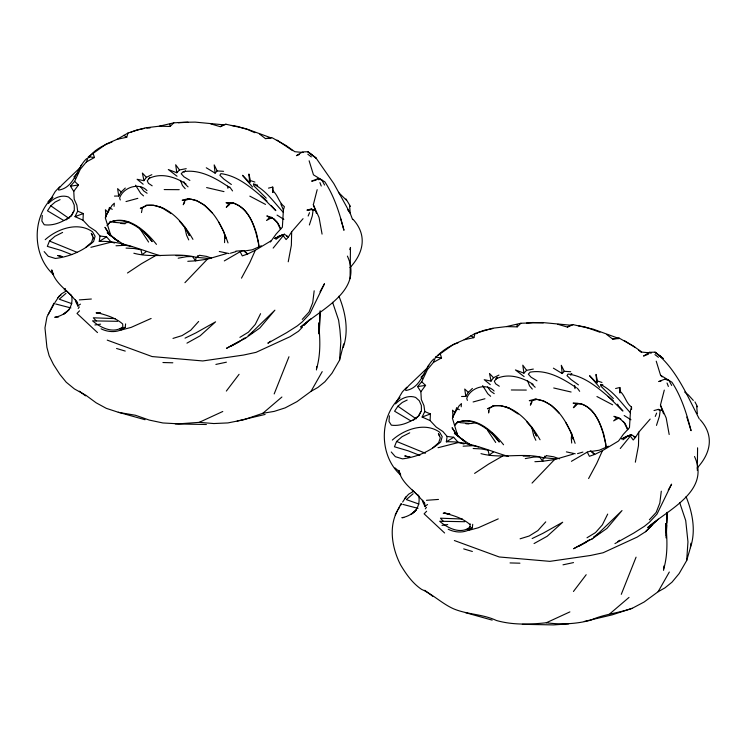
<?xml version="1.0" encoding="UTF-8"?>
<svg xmlns="http://www.w3.org/2000/svg" width="747" height="747" viewBox="0 0 747 747"><rect width="100%" height="100%" fill="white"/><g stroke="black" fill="none" stroke-linecap="round" stroke-linejoin="round"><path stroke-width="1.12" d="M488.622 410.897L488.603 412.97L489.453 408.329L493.842 405.761L500.761 405.602L509.202 408.236L518.175 414.006M697.586 447.808L697.324 470.451M350.063 278.678L350.474 247.406L349.848 249.619M303.058 218.684L291.675 231.775L291.358 245.259L288.23 261.786M650.17 419.086L638.778 432.177L638.47 445.66L635.342 462.197M319.314 333.377L320.146 310.743M667.211 512.283L666.343 536.047L665.726 523.526L666.445 533.498M319.361 328.363L320.052 312.087M666.623 525.272L666.025 537.868M666.716 522.947L667.164 512.489M114.646 243.008L111.266 242.149L106.569 236.883L100.005 236.015L95.765 231.103L89.061 226.658L83.001 220.188L83.3 213.539L77.66 211.158L76.857 205.154L74.196 199.15L73.757 191.344L70.451 186.18L74.616 181.372L80.312 169.224L86.325 161.987L88.435 156.73L106.242 144.05L117.102 139.325L127.998 133.031L136.001 130.482L145.572 127.83L159.363 126.187L173.799 122.844L183.276 122.284L195.2 122.116L223.549 124.814L225.939 124.235L246.127 128.773L270.946 137.821M464.018 443.989L458.369 442.551L453.672 437.284L447.117 436.416L442.878 431.505L436.173 427.06L430.113 420.589L430.412 413.941L424.772 411.56L423.96 405.565L421.308 399.552L420.869 391.745L417.564 386.582L421.728 381.773L427.415 369.625L433.437 362.388L435.548 357.131L453.354 344.451L464.214 339.726L475.111 333.433L492.684 328.232L506.475 326.588L520.911 323.246L542.313 322.517L570.661 325.216L573.052 324.637L593.239 329.175L619.076 338.559L619.02 338.036L612.559 338.998L606.816 334.572M319.09 334.077L319.212 331.817M272.739 187.077L272.842 192.427L272.739 187.077L268.49 188.123M619.842 387.478L619.954 392.829L619.842 387.478L615.603 388.524M42.28 215.425L41.888 221.056L44.232 224.754C54.139 226.126 64.018 221.439 71.665 215.453L74.317 210.318L74.242 205.08L72.179 200.345L68.528 197.021C61.245 194.351 53.439 198.179 48.434 203.511M389.392 415.827L389 421.457L391.344 425.155C401.251 426.537 411.121 421.84 418.778 415.855L421.429 410.719L421.355 405.481L419.291 400.747L415.64 397.423C408.357 394.761 400.551 398.59 395.546 403.912M54.363 303.497L46.968 316.812L44.969 327.896L46.912 347.346L49.125 355.693L53.457 364.461L59.853 374.396L66.231 382.221L74.411 388.935L85.933 395.303L96.148 402.82L106.326 408.357L118.689 412.4L135.459 415.267L149.279 420.085L162.93 422.97L178.757 423.838L199.216 422.354L213.81 423.549L227.928 422.914L243.615 419.795L262.86 413.278L274.168 411.401L285.149 407.881L297.026 401.606L311.013 391.335L317.914 387.422L324.88 381.782L332.013 373.192L339.568 360.157L340.847 341.444L339.922 329.754L338.606 320.155L332.602 302.33M584.285 621.448L612.204 614.846L632.261 608.282L644.138 602.007L658.116 591.736L665.017 587.824L671.992 582.184L679.126 573.593L686.68 560.558L687.959 541.846L685.718 520.556L679.714 502.731M316.439 369.961L316.756 366.628M663.551 570.372L663.971 565.909M339.568 360.157L343.667 343.928M686.68 560.558L690.396 547.7L690.9 543.2M101.088 328.82C108.595 332.602 118.446 332.873 125.197 327.373L125.608 323.899M448.2 529.221C455.707 533.003 465.558 533.274 472.309 527.784L472.72 524.31M314.179 290.798L312.722 302.694L309.053 312.041L302.255 319.389M661.291 491.199L659.825 503.095L656.165 512.442L649.367 519.791M133.853 253.233C154.33 258.751 175.676 251.944 196.088 257.304L195.621 260.843L187.786 261.301M480.965 453.634C501.442 459.153 522.788 452.346 543.2 457.706L542.733 461.254L534.889 461.702M224.632 234.418L224.586 242.635M571.894 433.746L571.296 438.05L571.698 443.036M160.26 255.717C140.109 249.834 120.855 240.487 99.239 241.412L100.005 236.015M508.436 456.445C487.894 450.572 468.35 440.87 446.351 441.813L447.117 436.416M141.491 212.568L142.341 207.927L146.729 205.36L153.649 205.201L162.09 207.834L171.063 213.595M343.284 347.299C348.998 330.519 345.45 312.218 338.933 296.223M690.396 547.7C696.111 530.921 692.562 512.629 686.045 496.624M114.076 206.368L114.338 203.175L111.938 205.462L105.719 216.294M461.188 406.77L461.45 403.576L459.05 405.864L452.822 416.695M316.439 213.399L313.329 204.734L317.176 189.701M663.551 413.801L660.441 405.135L664.288 390.102M316.523 368.822C320.939 354.022 320.108 338.298 318.614 323.124L319.118 333.367M663.635 569.223C668.042 554.423 667.22 538.699 665.726 523.526M117.102 139.325L126.738 137.252L127.998 133.031M464.214 339.726L473.85 337.663L475.111 333.433M619.618 390.886C624.978 395.107 625.939 403.119 631.523 407.05L630.524 410.252L629.478 427.601L623.362 434.306L618.787 440.702M75.372 299.808L77.623 303.375L78.015 306.298L75.774 301.779M422.485 500.21L424.735 503.777L425.127 506.699L422.886 502.18M309.37 224.978L312.302 215.883L313.021 210.691L311.247 208.964L306.914 210.159L310.117 210.206M656.482 425.379L659.405 416.284L660.133 411.093L658.35 409.365L654.027 410.561M92.6 235.763L91.293 233.307L93.198 237.453L91.526 242.345L85.56 247.556M249.703 182.613L250.394 180.578L248.9 174.014L249.703 182.613L242.486 175.293L252.533 187.002M596.816 383.015L597.507 380.979L596.013 374.415L596.816 383.015L589.588 375.694L599.645 387.404M110.92 235.912L105.29 217.788L109.641 207.414M197.731 255.661L197.04 257.584L199.085 255.455M456.324 434.11L456.286 432.074L457.239 434.212L452.402 418.189L456.753 407.815M544.843 456.062L544.152 457.986L546.197 455.857M184.882 200.42L182.184 200.252L188.011 198.749L189.673 198.963L184.882 200.42L183.258 204.743L184.78 201.821M559.111 413.203L551.454 405.462L543.639 400.878L536.785 399.365L531.985 400.822L530.37 405.145L531.892 402.222M288.968 356.749L274.186 393.93M636.071 557.159L621.289 594.332M62.617 232.42L54.979 236.267L49.479 241.048L47.332 246.379L61.133 250.441L71.787 254.606M409.729 432.821L402.082 436.668L396.592 441.449L394.444 446.781L408.236 450.843L419.907 455.427M308.147 216.023L309.529 212.69M655.259 416.424L656.641 413.091M571.194 373.687L570.624 375.05L571.847 373.537M48.107 314.524L53.915 303.217M395.219 514.926L401.027 503.618M271.142 240.786L255.334 250.254L249.647 262.963L241.486 278.145M618.255 441.188L602.446 450.656L596.76 463.364L588.599 478.547M86.652 158.597C76.325 168.15 75.036 187.366 58.724 190.111L58.481 188.87L61.786 185.135L80.256 167.505M433.764 358.999C423.437 368.551 422.148 387.768 405.836 390.513L405.593 389.271L408.898 385.536L427.368 367.907M83.001 220.188L75.027 216.639L77.66 211.158M430.113 420.589L422.139 417.041L424.772 411.56M260.572 313.684L255.231 324.478L248.415 332.172L239.899 337.364M607.684 514.085L602.343 524.88L595.527 532.574L587.011 537.765M397.637 510.36C388.291 526.952 392.212 548.597 400.569 564.863C406.116 574.144 412.447 583.183 421.513 589.336C433.036 594.444 441.963 603.595 453.438 608.758C467.277 614.622 482.73 614.025 496.391 620.486C512.657 625.127 529.679 624.52 546.328 622.755C561.156 624.763 576.226 624.025 590.718 620.197C604.024 614.062 618.628 613.175 632.261 608.282M73.757 211.158L71.236 215.846L66.063 219.935M420.869 411.56L418.348 416.247L413.175 420.337M230.188 203.016L229.133 204.921L226.266 207.302L229.04 203.586L234.241 203.408C246.417 207.722 252.309 220.356 256.006 231.841M577.3 403.417L576.245 405.322L573.369 407.713L576.152 403.987L581.353 403.819C593.529 408.123 599.421 420.757 603.109 432.242M319.996 291.797L324.487 283.72L309.884 313.703L302.339 321.817L297.25 325.935L286.624 332.686L267.837 343.218L270.61 341.202M668.229 490.181L671.6 484.131L656.996 514.104L649.451 522.218L644.362 526.336L633.736 533.087L614.949 543.62M396.424 401.895L402.372 391.876L406.751 387.226M311.013 391.335L322.2 371.632M658.116 591.736L669.312 572.034M273.159 248.097L284.364 234.306L288.454 236.883L291.675 231.775M620.262 448.499L631.476 434.707L635.566 437.284L638.778 432.177M398.188 509.435L399.281 507.596M400.383 505.747L401.475 503.898M114.459 196.088L118.726 196.022L121.21 191.96L125.3 188.029M461.571 396.489L465.839 396.424L468.322 392.362L472.412 388.431M80.536 166.282L81.684 164.919M427.648 366.684L428.797 365.32M88.93 157.458C94.29 149.755 103.394 145.198 112.013 142.005M464.709 521.714L439.675 521.257C447.444 528.12 461.739 535.16 470.433 526.495M48.079 201.578L52.869 197.283C31.682 216.705 32.018 255.605 53.569 274.691L51.683 269.91C53.989 281.012 63.532 287.847 71.133 295.326L65.129 289.64M54.914 302.572L59.162 296.111L60.927 295.084M402.633 502.059L406.275 496.512M60.077 199.636L55.175 202.035L50.796 205.817L47.481 210.813L63.784 220.496M407.19 400.037L402.288 402.437L397.908 406.219L394.593 411.214L410.897 420.897M49.311 201.494L55.259 191.475L59.639 186.825M350.016 267.631C363.789 252.785 367.365 235.062 353.042 219.301M697.128 468.033C710.892 453.186 714.477 435.464 700.154 419.702M143.172 184.229L137.112 179.289L143.966 180.699L146.393 177.319L151.846 174.667M490.284 384.64L484.224 379.691L491.068 381.101L493.506 377.73L498.959 375.069M78.202 308.474L79.331 306.933M425.314 508.875L426.444 507.334M73.757 191.344L78.463 184.995L74.616 181.372M420.869 391.745L425.575 385.396L421.728 381.773M270.367 242.019L276.25 233.904L282.366 227.2L283.412 209.851L284.411 206.648C278.827 202.717 277.865 194.706 272.515 190.485M226.341 391.064L239.077 374.312M573.453 591.465L586.19 574.714M499.285 386.227L495.588 383.753L494.337 381.203L497.437 377.31L495.653 379.299M64.205 289.957L65.362 288.463M469.938 527.27L470.208 523.88M106.989 225.715L110.108 222.083C126.187 216.051 143.116 229.133 152.155 241.626L144.442 232.252M454.727 425.388L457.22 422.485C473.299 416.452 490.228 429.534 499.267 442.028L491.554 432.662M309.454 319.753L304.001 325.561M148.55 178.897L149.736 177.571M107.531 224.856L110.108 222.083M454.634 425.258L457.22 422.485M198.646 321.462L190.737 330.23L182.063 335.608L172.987 338.41M545.749 521.864L537.84 530.631L529.175 536.01L520.099 538.811M57.892 297.754L61.469 293.842L66.586 290.816M405.005 498.156L408.581 494.243L413.689 491.218M183.902 172.324L185.405 170.69M206.284 167.767L215.108 173.136L217.162 170.923L223.568 171.315M553.396 368.168L562.22 373.537L564.274 371.324L570.68 371.717M184.929 282.693L207.414 259.162L226.35 253.635M532.041 483.094L554.526 459.573L573.453 454.036M177.02 176.227L168.308 169.532L176.815 172.753L179.485 169.942L186.227 168.663M524.133 376.628L515.421 369.933L523.927 373.155L526.598 370.344L533.339 369.065M79.527 310.817L77.016 313.441L97.502 332.592M426.64 511.219L424.119 513.843L444.614 532.994M302.414 327.205L298.436 331.295L290.032 336.701L256.016 352.351L243.447 355.068L202.764 360.95L152.108 356.562L107.241 340.128M454.353 540.529L499.22 556.973L549.876 561.352L590.56 555.469L603.128 552.752L637.144 537.102L645.548 531.705L651.907 525.15M645.548 531.705L658.284 519.128M78.23 172.576L73.953 176.759L75.242 178.29M159.363 126.187L170.092 126.467L173.799 122.844M424.632 373.677L421.065 377.16L422.354 378.692M506.475 326.588L517.195 326.869L520.911 323.246M272.702 218.311L269.583 217.526L266.53 220.486L271.759 217.61M620.85 418.983L616.695 417.937L613.642 420.888L618.871 418.021M250.021 334.226L274.905 310.164L259.835 327.998L244.801 338.662M597.133 534.628L622.018 510.565L606.947 528.4L591.913 539.063M437.509 355.535C443.401 349.998 450.338 345.385 458.042 342.817M432.672 447.957L438.638 442.756L440.31 437.854L438.396 433.708L439.703 436.164M398.235 399.197L399.981 397.684C378.832 417.134 379.112 455.987 400.681 475.092L398.795 470.311C401.102 481.423 410.645 488.249 418.245 495.728L412.241 490.041M262.86 413.278L281.899 397.021M609.972 613.679L629.011 597.423M45.212 239.666C57.276 228.815 77.987 221.439 92.441 231.738L95.093 236.267L93.571 241.542C83.066 251.011 69.322 256.772 55.334 258.462L48.256 256.286L44.148 251.59M392.324 440.067C404.388 429.217 425.09 421.85 439.553 432.139L442.205 436.668L440.683 441.944C430.179 451.412 416.434 457.173 402.446 458.863L395.359 456.688L391.251 451.991M476.605 333.694L478.089 332.471L484.401 330.239L492.824 328.568M311.172 318.726L300.658 327.13C321.229 308.997 363.434 290.816 347.402 256.1M655.651 521.229L647.761 527.531C668.332 509.398 710.546 491.218 694.514 456.501M117.606 321.313L92.563 320.855C100.378 327.662 113.451 334.152 122.835 326.869L122.676 323.983C115.533 317.68 106.055 315.01 97.035 312.629L100.649 313.236L96.083 312.853L100.49 313.245M617.713 541.603L619.562 540.258M146.375 251.552L142.145 254.624L140.903 249.778L134.208 248.518L126.047 248.097M275.895 239.376L279.369 236.846M493.487 451.954L489.257 455.026L488.015 450.18L481.32 448.919L473.159 448.508M622.998 439.778L626.481 437.247M66.035 293.328L59.237 299.202L71.871 303.674M413.147 493.73L406.349 499.603L418.983 504.076M241.692 339.885L244.465 337.989M248.172 335.45L252.803 332.284M589.728 539.651L583.799 543.153M593.435 537.121L599.916 532.686M127.485 273L141.5 263.691L155.133 255.876M474.597 473.402L488.603 464.092L502.245 456.277M78.239 305.57L80.461 304.122M425.351 505.971L427.573 504.533M224.305 260.908L240.142 251.711L243.69 250.581L247.574 254.036L255.334 250.254M571.418 461.31L587.254 452.112L590.802 450.983L594.687 454.437L602.446 450.656M699.304 418.936C687.333 395.966 676.035 368.392 654.979 352.164L649.573 352.313L643.531 356.058L648.452 354.171M99.239 241.412L106.569 236.883M446.351 441.813L453.672 437.284M240.767 340.52L226.481 348.335L245.66 338.102M581.754 544.274L573.593 548.737L592.773 538.503M210.766 123.89L220.272 126.682L223.549 124.814M557.869 324.291L567.384 327.083L570.661 325.216M186.946 343.153L200.103 335.833L215.594 321.817L195.901 332.882L185.032 338.148M534.058 543.555L547.215 536.234L562.706 522.218L543.013 533.283L532.144 538.55M86.325 161.987L94.43 157.524L93.104 153.256M433.437 362.388L441.533 357.925L440.216 353.658M231.234 346.122L239.395 341.696M578.346 546.524L586.507 542.098M146.729 205.36L140.315 208.329L142.341 207.927M493.842 405.761L487.427 408.73L489.453 408.329M277.744 237.098L284.364 234.306L274.504 238.526L282.478 234.885M624.856 437.509L631.476 434.707L621.616 438.937L629.59 435.286M199.216 422.354L222.774 411.494M546.328 622.755L569.886 611.896M151.127 318.465L131.183 327.373L121.033 330.081M498.24 518.866L478.285 527.774L468.145 530.482M261.338 245.81L252.253 249.806L244.437 251.011M608.45 446.211L599.365 450.208L591.54 451.412M220.272 126.682L225.939 124.235M567.384 327.083L573.052 324.637M496.316 378.776C508.305 372.8 522.639 377.412 533.153 384.425M340.66 218.787L343.956 230.272C339.614 213.465 334.423 196.508 324.852 181.848L320.612 179.224L317.559 178.813L311.639 181.148L316.13 180.186M686.81 417.069L691.068 430.674C686.726 413.866 681.535 396.909 671.964 382.249L667.725 379.625L664.671 379.215L658.751 381.549L660.992 381.073M109.753 222.373C127.681 214.221 145.973 231.215 156.459 244.372M456.865 422.774C474.793 414.622 493.085 431.617 503.571 444.773M299.37 154.517L296.419 155.656L302.46 151.912L307.867 151.753L316.102 158.131L333.788 183.529L350.203 213.268L352.593 219.59M75.027 216.639L83.3 213.539M422.139 417.041L430.412 413.941M130.986 132.07L137.289 129.838L144.666 128.372M278.071 236.454L284.364 234.306M625.174 436.855L631.476 434.707M137.831 198.347L126 201.569M484.943 398.749L473.112 401.97M119.94 328.997L125.197 327.373M467.052 529.399L472.309 527.784M230.431 253.233L235.781 251.683M577.543 453.634L582.893 452.084M265.101 414.445L237.172 421.047M536.785 399.365L535.123 399.15L529.296 400.653L531.985 400.822M90.91 247.313L111.266 242.149M438.022 447.714L458.369 442.551M318.371 179.7L320.612 179.224L313.469 174.835L309.127 160.792M215.883 364.424L226.406 362.192M562.995 564.825L573.519 562.594M94.906 324.973L100.593 324.161M442.019 525.374L447.705 524.562M129.222 222.195L124.105 223.148L113.507 222.307L110.257 221.364M476.334 422.597L471.217 423.549L460.619 422.709L457.369 421.766M178.169 258.201L186.535 256.669L192.465 256.51L195.621 260.843L207.414 259.162M525.281 458.602L533.647 457.071L539.577 456.921L542.733 461.254L554.526 459.573M259.704 134.171L265.446 138.597L271.908 137.635L286.092 145.553L294.776 151.697L303.245 152.528M70.451 186.18L78.463 184.995M417.564 386.582L425.575 385.396M178.393 122.779L188.02 122.209M526.542 323.087L532.826 322.499L543.19 323.012M58.574 316.961L54.755 317.298C60.246 316.42 65.222 313.544 69.088 309.594L63.626 314.151C70.153 310.593 73.234 302.852 71.572 295.719M403.772 517.54L401.867 517.708C407.358 516.821 412.335 513.945 416.191 510.005L410.738 514.552C417.657 510.845 420.421 502.563 418.563 495.168M79.341 299.902L91.367 299.024M426.453 500.303L438.48 499.426M145.6 205.472C166.945 202.596 183.398 222.671 192.941 239.348M235.847 251.141L243.69 250.581L247.574 254.036L242.289 255.894L240.142 251.711M492.712 405.873C514.057 403.007 530.51 423.082 540.053 439.75M265.446 138.597L270.881 138.223M612.559 338.998L619.076 338.559M568.654 623.894L553.508 624.903L522.349 624.315M116.009 245.782L125.692 245.277L131.668 246.594M463.121 446.183L472.804 445.679L478.771 446.995M179.215 189.673L164.191 189.57M526.327 390.074L511.303 389.971M146.795 128.11L150.044 127.961M176.059 255.689L182.557 255.558M523.171 456.09L529.66 455.959M206.396 424.501L175.237 423.913M234.241 203.408L232.317 202.764L226.014 202.726L229.04 203.586M312.246 210.234L315.449 210.271L311.247 208.964M115.327 318.624L93.319 317.792L96.251 320.93M462.43 519.025L440.431 518.194L443.354 521.331M162.93 362.528L172.828 362.79M510.042 562.93L519.931 563.191M120.855 223.465L125.132 223.755M465.829 423.726L469.032 423.941M448.704 513.74L443.195 513.254L449.797 513.787M196.088 257.304L208.936 258.443M543.2 457.706L556.048 458.845M650.348 352.929L641.888 352.098L633.195 345.954L619.02 338.036M88.435 156.73L94.43 157.524M435.548 357.131L441.533 357.925M266.24 198.17L253.877 185.863L253.494 184.126L255.782 184.434M613.352 398.571L600.99 386.264L600.607 384.528L602.885 384.836M199.43 255.278L206.545 256.398L211.457 258.079M546.533 455.679L553.658 456.8L559.55 458.817M231.374 125.431L237.835 126.514L247.743 129.605M578.486 325.832L584.948 326.915L599.953 332.219M188.011 198.749C209.804 201.102 221.598 224.324 228.012 242.915M535.123 399.15C556.917 401.503 568.7 424.726 575.125 443.316M447.752 513.647L444.138 513.03C453.158 515.411 462.645 518.091 469.788 524.385M223.988 191.615L206.611 187.572M571.1 392.016L553.723 387.982M219.273 251.478L229.124 253.588M566.385 451.879L575.218 453.765M190.653 199.178L196.526 200.476L204.342 205.061L211.999 212.792M61.973 256.548L57.64 255.521L61.917 256.538M145.049 419.721L118.306 412.241M492.161 620.122L465.409 612.643M55.67 303.973L70.909 307.951M402.782 504.374L418.021 508.352M317.559 178.813L321.808 179.962L324.572 185.041M664.671 379.215L668.91 380.363L671.684 385.452M576.152 403.987L573.126 403.128C595.676 402.063 602.997 429.198 606.228 446.986M116.569 348.485L125.253 351.081M463.682 548.886L472.365 551.482M658.35 409.365L662.561 410.673M162.986 208.217L158.98 206.527M510.098 408.618L506.092 406.928M250.394 180.578L254.876 182.072M597.507 380.979L601.979 382.473M286.465 236.22L288.454 236.883L286.12 239.591L283.402 235.931M633.568 436.622L635.566 437.284L633.232 439.992L630.515 436.332M49.479 241.048L77.277 252.402M396.592 441.449L425.388 453.242M123.993 244.624L120.762 243.401L123.862 244.885M471.105 445.025L467.874 443.811L469.938 444.792M649.573 352.313L651.412 353.042M253.494 184.126C265.969 190.242 274.13 202.493 283.384 212.447M600.607 384.528C613.082 390.644 621.233 402.894 630.487 412.848M248.76 130.053L254.876 132.695M232.317 202.764C250.815 208.432 255.698 229.871 259.116 246.575M265.521 204.417L249.825 196.134M612.633 404.818L596.937 396.536M109.323 207.797L112.283 209.319M456.436 408.198L459.396 409.72M277.09 140.119L292.544 150.614M624.203 340.52L635.305 347.542M124.217 244.811L113.227 237.667L118.502 241.617L107.307 232.896L118.502 241.617M470.414 444.698L460.339 438.069L465.605 442.019L454.409 433.297L465.605 442.019M269.583 217.526L266.8 215.93L271.88 217.433L277.025 222.251L280.564 229.31M616.695 417.937L613.913 416.331L618.992 417.834L624.137 422.653L627.676 429.712M536.99 380.811L531.052 377.198L528.334 374.163L530.165 372.146C546.972 369.242 563.033 378.636 576.413 387.796M189.878 180.41L183.939 176.796L181.222 173.762L183.052 171.745C199.869 168.841 215.92 178.234 229.301 187.394M186.04 184.023C175.526 177.011 161.193 172.398 149.213 178.374L147.224 180.802L148.476 183.351L152.173 185.816M656.23 361.193L660.572 375.237L667.725 379.625M624.165 415.5L630.944 419.786M277.062 215.089L283.832 219.375M470.974 335.702L473.85 337.663M123.862 135.3L126.738 137.252M494.225 393.65L490.779 391.307L487.539 386.965M147.112 193.249L143.667 190.905L140.427 186.554M416.135 418.843L397.908 406.219M69.023 218.441L50.796 205.817M578.458 384.882L571.082 379.579L567.02 375.694L567.981 374.042C585.919 376.227 599.925 389.701 613.315 400.747M231.355 184.481L223.969 179.177L219.907 175.293L220.869 173.64C239.18 175.909 253.392 189.794 267.034 201.074M424.707 590.27L432.7 596.265M79.369 391.195L85.597 395.863M654.932 354.61L658.443 357.309M684.644 392.044L688.239 394.808L693.337 400.429M307.82 154.209L311.331 156.907M338.428 192.334L346.225 200.019M638.788 350.324L641.393 352.416M395.004 467.893L398.935 471.338M494.094 391.008C486.073 382.259 470.134 387.973 466.735 398.422L467.389 400.383M146.982 190.606C138.961 181.857 123.022 187.572 119.623 198.011L120.276 199.981M490.639 396.302L487.782 393.753L482.655 385.601M143.536 195.891L140.669 193.352L135.552 185.2M590.802 450.983L594.687 454.437L589.402 456.296L587.254 452.112M468.322 392.362L464.737 389.056L465.839 396.424M121.21 191.96L117.624 188.655L118.726 196.022M608.133 396.452L622.933 411.027L618.339 405.938L617.638 404.146M261.02 196.05L275.82 210.626L271.226 205.537M531.827 384.107L535.169 387.263M188.067 186.862L184.714 183.706L183.865 181.708M460.273 437.845L455.726 433.288L452.075 427.695L455.707 433.596M113.161 237.443L108.614 232.887L104.963 227.293L109.809 235.165M454.998 412.68L452.533 410.15L453.074 417.461M107.895 212.279L105.42 209.748L105.962 217.06M660.572 375.237L662.197 376.899M417.816 495.345L424.726 503.114M70.713 294.944L77.613 302.712M493.506 377.73L489.5 373.481L491.068 381.101M146.393 177.319L142.388 173.071L143.966 180.699M622.998 421.271L625.146 423.558L627.76 429.301M273.738 218.572L277.314 222.391M532.322 389.084L529.548 385.863L527.578 380.783M185.209 188.683L182.436 185.461L180.466 180.382M526.504 421.504L533.003 429.32L536.514 436.061L534.777 432.476M179.392 221.103L185.891 228.918L189.402 235.66L187.236 231.178M526.598 370.344L522.788 365.162L523.927 373.155M179.485 169.942L175.676 164.76L176.815 172.753M345.964 198.945L350.427 206.396M577.375 388.179L579.663 391.316M229.693 186.983L232.55 190.915M495.691 442.457L487.716 430.58M148.578 242.056L139.605 228.227M347.56 209.608L350.203 213.268L349.596 205.836M565.787 422.466L570.652 431.617L572.902 439.021L572.734 437.107M218.675 222.064L223.549 231.215L225.79 238.62L225.622 236.706M694.953 401.914L697.539 406.807M564.274 371.324L561.314 365.302L562.22 373.537M217.162 170.923L214.202 164.9L215.108 173.136M93.198 237.453L93.889 238.844M256.921 184.584L257.65 186.106M535.842 440.3L533.694 435.622L531.677 426.976M188.73 239.899L186.582 235.212L184.565 226.574M278.033 223.157L280.648 228.899M660.441 405.135L666.193 417.975L669.181 434.511M313.329 204.734L319.081 217.573L322.069 234.11M280.835 204.034L283.421 210.01M456.286 432.074L458.032 436.313M667.043 383.006L668.36 386.442M319.931 182.604L321.247 186.031M603.501 433.297L605.686 443.298L605.789 447.668M256.389 232.896L258.574 242.896L258.677 247.266M574.63 385.433L574.985 388.664M227.639 186.106L227.872 188.263M696.708 406.237L697.315 413.679M517.017 324.628L517.195 326.869M169.905 124.226L170.092 126.467M318.614 323.124L319.342 333.097M631.523 407.05L631.588 409.365M410.159 457.201L404.753 455.931L410.094 457.192M660.339 356.17L654.979 352.164L663.215 358.541L660.339 356.17M313.226 155.768L307.867 151.753L316.102 158.131L313.226 155.768"/></g></svg>
